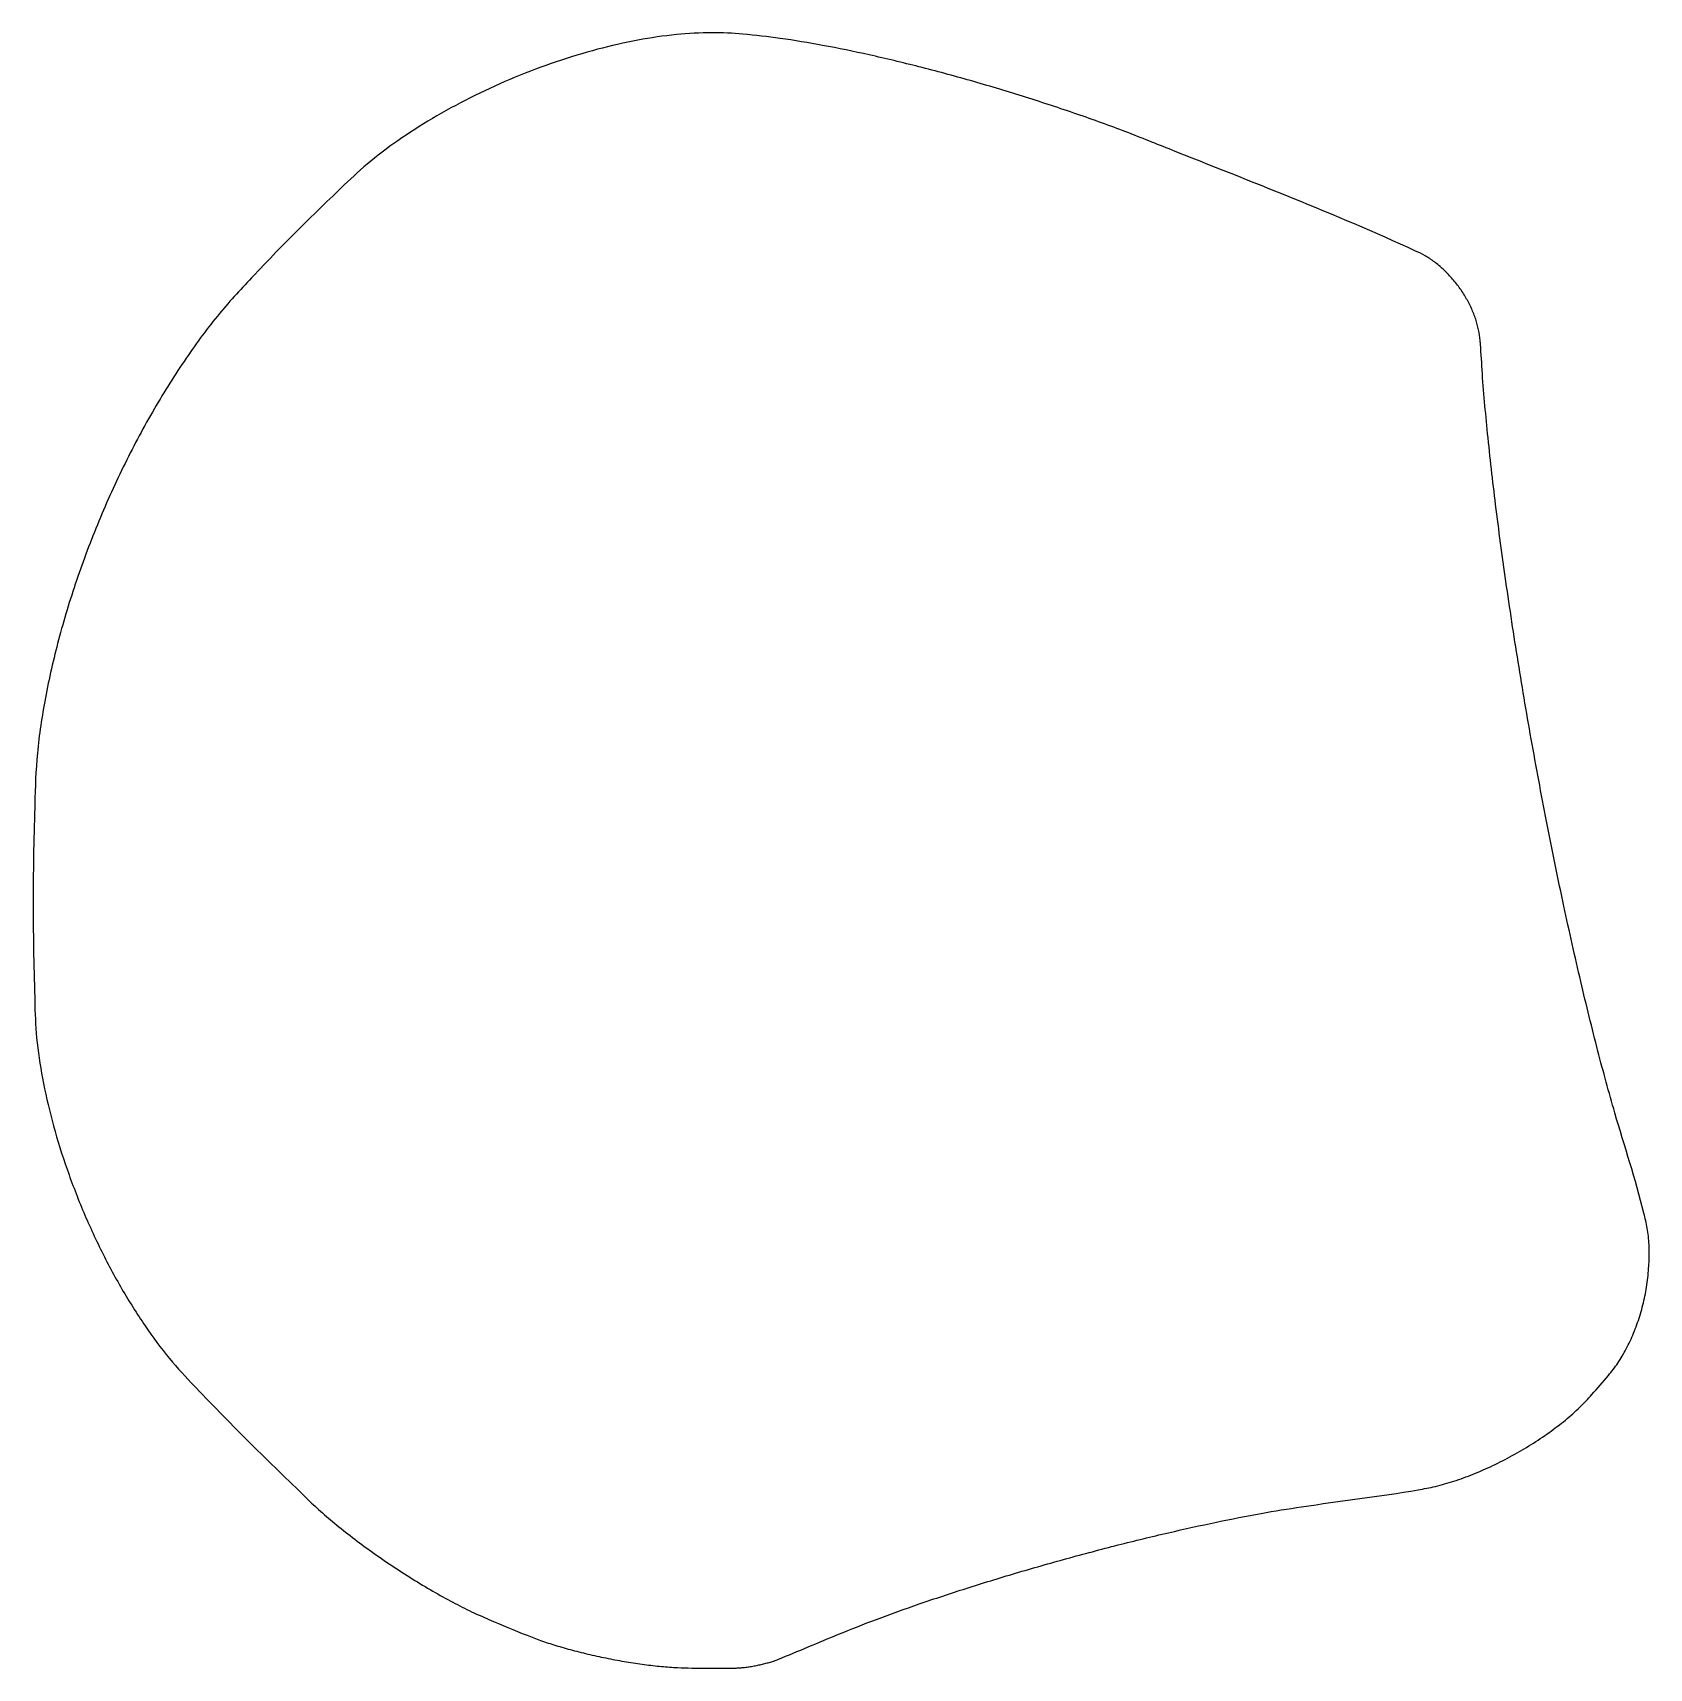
# Model space of a CAD drawing. Header units: millimetres. Extents: x 291.2 to 365.3, y -207.5 to -132.5.
import ezdxf

# ---------------------------------------------------------------- set-up
doc = ezdxf.new("R2010")
doc.units = ezdxf.units.MM
doc.layers.get('0').update_dxf_attribs({"linetype": 'CONTINUOUS'})

msp = doc.modelspace()

# ---------------------------------------------------------------- linework, layer by layer
msp.add_open_spline([(365.315, -188.844), (365.295, -189.072), (365.278, -189.383), (365.244, -189.67), (365.21, -189.962), (365.16, -190.23), (365.099, -190.501), (365.038, -190.772), (364.967, -191.047), (364.884, -191.317), (364.802, -191.582), (364.709, -191.842), (364.604, -192.097), (364.502, -192.343), (364.389, -192.586), (364.265, -192.822), (364.147, -193.047), (364.019, -193.266), (363.877, -193.475), (363.743, -193.67), (363.597, -193.856), (363.448, -194.04), (363.202, -194.34), (362.948, -194.632), (362.687, -194.919), (362.507, -195.117), (362.325, -195.314), (362.133, -195.501), (361.922, -195.706), (361.7, -195.899), (361.473, -196.086), (361.23, -196.285), (360.981, -196.476), (360.726, -196.659), (360.459, -196.85), (360.186, -197.033), (359.908, -197.207), (359.624, -197.385), (359.335, -197.555), (359.041, -197.716), (358.748, -197.877), (358.449, -198.029), (358.146, -198.173), (357.85, -198.313), (357.549, -198.445), (357.245, -198.567), (356.953, -198.684), (356.658, -198.791), (356.359, -198.888), (356.08, -198.98), (355.797, -199.063), (355.511, -199.129), (355.25, -199.191), (354.986, -199.238), (354.722, -199.284), (352.945, -199.591), (351.153, -199.796), (349.371, -200.065), (348.755, -200.157), (348.14, -200.257), (347.527, -200.367), (346.842, -200.49), (346.159, -200.625), (345.477, -200.767), (344.739, -200.921), (344.004, -201.084), (343.27, -201.254), (342.498, -201.433), (341.729, -201.621), (340.961, -201.816), (340.174, -202.017), (339.389, -202.225), (338.607, -202.44), (337.824, -202.656), (337.043, -202.879), (336.265, -203.11), (335.505, -203.335), (334.748, -203.568), (333.994, -203.809), (333.276, -204.038), (332.561, -204.275), (331.849, -204.521), (331.19, -204.748), (330.534, -204.982), (329.883, -205.227), (329.3, -205.446), (328.72, -205.674), (328.144, -205.911), (327.217, -206.291), (326.3, -206.693), (325.367, -207.061), (325.313, -207.083), (325.259, -207.104), (325.204, -207.123), (325.143, -207.145), (325.081, -207.165), (325.019, -207.184), (324.952, -207.205), (324.885, -207.224), (324.817, -207.242), (324.746, -207.261), (324.674, -207.279), (324.603, -207.295), (324.529, -207.312), (324.456, -207.328), (324.382, -207.343), (324.308, -207.358), (324.234, -207.371), (324.159, -207.384), (324.087, -207.396), (324.014, -207.407), (323.941, -207.416), (323.872, -207.425), (323.802, -207.433), (323.732, -207.44), (323.668, -207.446), (323.603, -207.452), (323.538, -207.455), (323.48, -207.458), (323.422, -207.459), (323.363, -207.46), (322.714, -207.471), (322.065, -207.47), (321.416, -207.46), (321.196, -207.456), (320.976, -207.452), (320.757, -207.441), (320.513, -207.429), (320.269, -207.41), (320.025, -207.386), (319.763, -207.361), (319.5, -207.331), (319.239, -207.296), (318.964, -207.26), (318.69, -207.218), (318.416, -207.173), (318.136, -207.126), (317.857, -207.075), (317.578, -207.02), (317.3, -206.964), (317.022, -206.905), (316.746, -206.841), (316.476, -206.778), (316.207, -206.711), (315.939, -206.64), (315.684, -206.572), (315.43, -206.499), (315.178, -206.422), (314.944, -206.351), (314.711, -206.275), (314.481, -206.193), (314.274, -206.119), (314.069, -206.039), (313.865, -205.958), (313.276, -205.724), (312.692, -205.482), (312.11, -205.231), (311.844, -205.116), (311.579, -205), (311.317, -204.876), (311.025, -204.738), (310.738, -204.591), (310.453, -204.44), (310.146, -204.276), (309.841, -204.107), (309.54, -203.933), (309.223, -203.75), (308.91, -203.561), (308.6, -203.367), (308.282, -203.169), (307.968, -202.966), (307.656, -202.758), (307.345, -202.55), (307.037, -202.337), (306.732, -202.119), (306.435, -201.907), (306.14, -201.69), (305.85, -201.467), (305.574, -201.255), (305.301, -201.039), (305.032, -200.817), (304.783, -200.612), (304.537, -200.403), (304.299, -200.186), (304.084, -199.992), (303.875, -199.791), (303.667, -199.589), (301.952, -197.934), (300.249, -196.267), (298.611, -194.534), (298.219, -194.118), (297.83, -193.699), (297.465, -193.26), (297.067, -192.781), (296.698, -192.277), (296.347, -191.762), (295.973, -191.213), (295.619, -190.651), (295.285, -190.077), (294.936, -189.479), (294.61, -188.868), (294.304, -188.247), (293.992, -187.614), (293.7, -186.97), (293.43, -186.317), (293.159, -185.664), (292.91, -185.003), (292.683, -184.334), (292.46, -183.678), (292.259, -183.015), (292.082, -182.346), (291.913, -181.704), (291.766, -181.057), (291.642, -180.404), (291.526, -179.791), (291.431, -179.174), (291.374, -178.554), (291.321, -177.986), (291.301, -177.414), (291.284, -176.843), (291.193, -173.845), (291.196, -170.849), (291.284, -167.852), (291.306, -167.068), (291.335, -166.284), (291.407, -165.504), (291.486, -164.654), (291.616, -163.808), (291.775, -162.968), (291.945, -162.073), (292.146, -161.184), (292.379, -160.304), (292.621, -159.386), (292.898, -158.477), (293.203, -157.578), (293.514, -156.661), (293.856, -155.753), (294.227, -154.858), (294.598, -153.963), (294.998, -153.08), (295.426, -152.211), (295.846, -151.359), (296.293, -150.521), (296.771, -149.701), (297.229, -148.914), (297.714, -148.143), (298.228, -147.39), (298.71, -146.684), (299.216, -145.994), (299.761, -145.336), (300.261, -144.734), (300.794, -144.158), (301.333, -143.589), (302.678, -142.169), (304.058, -140.786), (305.479, -139.443), (305.875, -139.069), (306.275, -138.698), (306.693, -138.351), (307.15, -137.971), (307.63, -137.62), (308.121, -137.285), (308.644, -136.928), (309.179, -136.591), (309.726, -136.273), (310.296, -135.941), (310.879, -135.63), (311.47, -135.338), (312.074, -135.041), (312.688, -134.763), (313.31, -134.505), (313.932, -134.247), (314.562, -134.01), (315.2, -133.793), (315.825, -133.581), (316.456, -133.39), (317.094, -133.221), (317.706, -133.059), (318.323, -132.918), (318.945, -132.802), (319.529, -132.693), (320.117, -132.605), (320.708, -132.546), (321.25, -132.491), (321.794, -132.459), (322.339, -132.46), (322.814, -132.46), (323.29, -132.486), (323.763, -132.525), (324.334, -132.573), (324.903, -132.641), (325.47, -132.721), (326.121, -132.813), (326.77, -132.921), (327.416, -133.041), (328.131, -133.173), (328.844, -133.32), (329.554, -133.478), (330.316, -133.647), (331.075, -133.829), (331.832, -134.021), (332.621, -134.222), (333.408, -134.434), (334.192, -134.657), (334.99, -134.884), (335.785, -135.121), (336.577, -135.37), (337.364, -135.617), (338.148, -135.875), (338.929, -136.143), (339.686, -136.402), (340.44, -136.671), (341.189, -136.956), (341.896, -137.225), (342.598, -137.509), (343.301, -137.79), (347.089, -139.305), (350.9, -140.759), (354.607, -142.473), (354.753, -142.54), (354.899, -142.608), (355.038, -142.687), (355.187, -142.77), (355.328, -142.866), (355.465, -142.969), (355.607, -143.076), (355.744, -143.19), (355.875, -143.311), (356.009, -143.436), (356.138, -143.568), (356.259, -143.706), (356.382, -143.846), (356.499, -143.992), (356.608, -144.143), (356.717, -144.294), (356.818, -144.451), (356.912, -144.612), (357.005, -144.771), (357.089, -144.934), (357.165, -145.101), (357.239, -145.263), (357.304, -145.429), (357.36, -145.598), (357.414, -145.76), (357.46, -145.925), (357.493, -146.092), (357.524, -146.249), (357.543, -146.409), (357.56, -146.569), (357.606, -147.018), (357.628, -147.469), (357.656, -147.92), (357.718, -148.895), (357.809, -149.869), (357.909, -150.841), (358.021, -151.93), (358.142, -153.017), (358.275, -154.102), (358.42, -155.277), (358.578, -156.451), (358.746, -157.623), (358.923, -158.855), (359.111, -160.086), (359.309, -161.316), (359.512, -162.576), (359.726, -163.834), (359.95, -165.09), (360.175, -166.347), (360.41, -167.601), (360.655, -168.854), (360.894, -170.076), (361.144, -171.295), (361.405, -172.513), (361.653, -173.671), (361.911, -174.826), (362.182, -175.979), (362.432, -177.043), (362.693, -178.105), (362.967, -179.165), (363.212, -180.111), (363.467, -181.056), (363.741, -181.993), (364.188, -183.525), (364.685, -185.036), (365.076, -186.596), (365.134, -186.827), (365.189, -187.059), (365.23, -187.288), (365.273, -187.534), (365.3, -187.777), (365.31, -188.044), (365.321, -188.324), (365.314, -188.631), (365.315, -188.844)], degree=3, knots=[0, 0, 0, 0, 0.829005, 0.829005, 0.829005, 1.67257, 1.67257, 1.67257, 2.516135, 2.516135, 2.516135, 3.345141, 3.345141, 3.345141, 4.14572, 4.14572, 4.14572, 4.905435, 4.905435, 4.905435, 5.614107, 5.614107, 5.614107, 6.776464, 6.776464, 6.776464, 7.580662, 7.580662, 7.580662, 8.462082, 8.462082, 8.462082, 9.404217, 9.404217, 9.404217, 10.388122, 10.388122, 10.388122, 11.393287, 11.393287, 11.393287, 12.398455, 12.398455, 12.398455, 13.382357, 13.382357, 13.382357, 14.324495, 14.324495, 14.324495, 15.205913, 15.205913, 15.205913, 16.010112, 16.010112, 16.010112, 21.418155, 21.418155, 21.418155, 23.286274, 23.286274, 23.286274, 25.375292, 25.375292, 25.375292, 27.635286, 27.635286, 27.635286, 30.011799, 30.011799, 30.011799, 32.447335, 32.447335, 32.447335, 34.882871, 34.882871, 34.882871, 37.259384, 37.259384, 37.259384, 39.519377, 39.519377, 39.519377, 41.608395, 41.608395, 41.608395, 43.47651, 43.47651, 43.47651, 46.482125, 46.482125, 46.482125, 46.656987, 46.656987, 46.656987, 46.851721, 46.851721, 46.851721, 47.061886, 47.061886, 47.061886, 47.282585, 47.282585, 47.282585, 47.508626, 47.508626, 47.508626, 47.734667, 47.734667, 47.734667, 47.955366, 47.955366, 47.955366, 48.16553, 48.16553, 48.16553, 48.360265, 48.360265, 48.360265, 48.535128, 48.535128, 48.535128, 50.482902, 50.482902, 50.482902, 51.141759, 51.141759, 51.141759, 51.875486, 51.875486, 51.875486, 52.667352, 52.667352, 52.667352, 53.49891, 53.49891, 53.49891, 54.350596, 54.350596, 54.350596, 55.202281, 55.202281, 55.202281, 56.033839, 56.033839, 56.033839, 56.825705, 56.825705, 56.825705, 57.559433, 57.559433, 57.559433, 58.21829, 58.21829, 58.21829, 60.117518, 60.117518, 60.117518, 60.986577, 60.986577, 60.986577, 61.954401, 61.954401, 61.954401, 62.998909, 62.998909, 62.998909, 64.095775, 64.095775, 64.095775, 65.219187, 65.219187, 65.219187, 66.342601, 66.342601, 66.342601, 67.439467, 67.439467, 67.439467, 68.483975, 68.483975, 68.483975, 69.451798, 69.451798, 69.451798, 70.320863, 70.320863, 70.320863, 77.470657, 77.470657, 77.470657, 79.184389, 79.184389, 79.184389, 81.053418, 81.053418, 81.053418, 83.045042, 83.045042, 83.045042, 85.121201, 85.121201, 85.121201, 87.240448, 87.240448, 87.240448, 89.359696, 89.359696, 89.359696, 91.435853, 91.435853, 91.435853, 93.427477, 93.427477, 93.427477, 95.296507, 95.296507, 95.296507, 97.010242, 97.010242, 97.010242, 106.001512, 106.001512, 106.001512, 108.351833, 108.351833, 108.351833, 110.915136, 110.915136, 110.915136, 113.646573, 113.646573, 113.646573, 116.493942, 116.493942, 116.493942, 119.40041, 119.40041, 119.40041, 122.306879, 122.306879, 122.306879, 125.154249, 125.154249, 125.154249, 127.885686, 127.885686, 127.885686, 130.448988, 130.448988, 130.448988, 132.799313, 132.799313, 132.799313, 138.662805, 138.662805, 138.662805, 140.295989, 140.295989, 140.295989, 142.077166, 142.077166, 142.077166, 143.975174, 143.975174, 143.975174, 145.953743, 145.953743, 145.953743, 147.973379, 147.973379, 147.973379, 149.993011, 149.993011, 149.993011, 151.971581, 151.971581, 151.971581, 153.869589, 153.869589, 153.869589, 155.650766, 155.650766, 155.650766, 157.283946, 157.283946, 157.283946, 158.710179, 158.710179, 158.710179, 160.427806, 160.427806, 160.427806, 162.40019, 162.40019, 162.40019, 164.582462, 164.582462, 164.582462, 166.923596, 166.923596, 166.923596, 169.368133, 169.368133, 169.368133, 171.857793, 171.857793, 171.857793, 174.333087, 174.333087, 174.333087, 176.734907, 176.734907, 176.734907, 179.006138, 179.006138, 179.006138, 191.24318, 191.24318, 191.24318, 191.724922, 191.724922, 191.724922, 192.235753, 192.235753, 192.235753, 192.770083, 192.770083, 192.770083, 193.320856, 193.320856, 193.320856, 193.880082, 193.880082, 193.880082, 194.439309, 194.439309, 194.439309, 194.990082, 194.990082, 194.990082, 195.524411, 195.524411, 195.524411, 196.035243, 196.035243, 196.035243, 196.516984, 196.516984, 196.516984, 197.871602, 197.871602, 197.871602, 200.803867, 200.803867, 200.803867, 204.085318, 204.085318, 204.085318, 207.636878, 207.636878, 207.636878, 211.372455, 211.372455, 211.372455, 215.201232, 215.201232, 215.201232, 219.030011, 219.030011, 219.030011, 222.765589, 222.765589, 222.765589, 226.317149, 226.317149, 226.317149, 229.598599, 229.598599, 229.598599, 232.530864, 232.530864, 232.530864, 237.323844, 237.323844, 237.323844, 238.032519, 238.032519, 238.032519, 238.792234, 238.792234, 238.792234, 239.592814, 239.592814, 239.592814, 239.592814])
msp.add_open_spline([(365.315, -188.844), (365.295, -189.072), (365.278, -189.383), (365.244, -189.67), (365.21, -189.962), (365.16, -190.23), (365.099, -190.501), (365.038, -190.772), (364.967, -191.047), (364.884, -191.317), (364.802, -191.582), (364.709, -191.842), (364.604, -192.097), (364.502, -192.343), (364.389, -192.586), (364.265, -192.822), (364.147, -193.047), (364.019, -193.266), (363.877, -193.475), (363.743, -193.67), (363.597, -193.856), (363.448, -194.04), (363.202, -194.34), (362.948, -194.632), (362.687, -194.919), (362.507, -195.117), (362.325, -195.314), (362.133, -195.501), (361.922, -195.706), (361.7, -195.899), (361.473, -196.086), (361.23, -196.285), (360.981, -196.476), (360.726, -196.659), (360.459, -196.85), (360.186, -197.033), (359.908, -197.207), (359.624, -197.385), (359.335, -197.555), (359.041, -197.716), (358.748, -197.877), (358.449, -198.029), (358.146, -198.173), (357.85, -198.313), (357.549, -198.445), (357.245, -198.567), (356.953, -198.684), (356.658, -198.791), (356.359, -198.888), (356.08, -198.98), (355.797, -199.063), (355.511, -199.129), (355.25, -199.191), (354.986, -199.238), (354.722, -199.284), (352.945, -199.591), (351.153, -199.796), (349.371, -200.065), (348.755, -200.157), (348.14, -200.257), (347.527, -200.367), (346.842, -200.49), (346.159, -200.625), (345.477, -200.767), (344.739, -200.921), (344.004, -201.084), (343.27, -201.254), (342.498, -201.433), (341.729, -201.621), (340.961, -201.816), (340.174, -202.017), (339.389, -202.225), (338.607, -202.44), (337.824, -202.656), (337.043, -202.879), (336.265, -203.11), (335.505, -203.335), (334.748, -203.568), (333.994, -203.809), (333.276, -204.038), (332.561, -204.275), (331.849, -204.521), (331.19, -204.748), (330.534, -204.982), (329.883, -205.227), (329.3, -205.446), (328.72, -205.674), (328.144, -205.911), (327.217, -206.291), (326.3, -206.693), (325.367, -207.061), (325.313, -207.083), (325.259, -207.104), (325.204, -207.123), (325.143, -207.145), (325.081, -207.165), (325.019, -207.184), (324.952, -207.205), (324.885, -207.224), (324.817, -207.242), (324.746, -207.261), (324.674, -207.279), (324.603, -207.295), (324.529, -207.312), (324.456, -207.328), (324.382, -207.343), (324.308, -207.358), (324.234, -207.371), (324.159, -207.384), (324.087, -207.396), (324.014, -207.407), (323.941, -207.416), (323.872, -207.425), (323.802, -207.433), (323.732, -207.44), (323.668, -207.446), (323.603, -207.452), (323.538, -207.455), (323.48, -207.458), (323.422, -207.459), (323.363, -207.46), (322.714, -207.471), (322.065, -207.47), (321.416, -207.46), (321.196, -207.456), (320.976, -207.452), (320.757, -207.441), (320.513, -207.429), (320.269, -207.41), (320.025, -207.386), (319.763, -207.361), (319.5, -207.331), (319.239, -207.296), (318.964, -207.26), (318.69, -207.218), (318.416, -207.173), (318.136, -207.126), (317.857, -207.075), (317.578, -207.02), (317.3, -206.964), (317.022, -206.905), (316.746, -206.841), (316.476, -206.778), (316.207, -206.711), (315.939, -206.64), (315.684, -206.572), (315.43, -206.499), (315.178, -206.422), (314.944, -206.351), (314.711, -206.275), (314.481, -206.193), (314.274, -206.119), (314.069, -206.039), (313.865, -205.958), (313.276, -205.724), (312.692, -205.482), (312.11, -205.231), (311.844, -205.116), (311.579, -205), (311.317, -204.876), (311.025, -204.738), (310.738, -204.591), (310.453, -204.44), (310.146, -204.276), (309.841, -204.107), (309.54, -203.933), (309.223, -203.75), (308.91, -203.561), (308.6, -203.367), (308.282, -203.169), (307.968, -202.966), (307.656, -202.758), (307.345, -202.55), (307.037, -202.337), (306.732, -202.119), (306.435, -201.907), (306.14, -201.69), (305.85, -201.467), (305.574, -201.255), (305.301, -201.039), (305.032, -200.817), (304.783, -200.612), (304.537, -200.403), (304.299, -200.186), (304.084, -199.992), (303.875, -199.791), (303.667, -199.589), (301.952, -197.934), (300.249, -196.267), (298.611, -194.534), (298.219, -194.118), (297.83, -193.699), (297.465, -193.26), (297.067, -192.781), (296.698, -192.277), (296.347, -191.762), (295.973, -191.213), (295.619, -190.651), (295.285, -190.077), (294.936, -189.479), (294.61, -188.868), (294.304, -188.247), (293.992, -187.614), (293.7, -186.97), (293.43, -186.317), (293.159, -185.664), (292.91, -185.003), (292.683, -184.334), (292.46, -183.678), (292.259, -183.015), (292.082, -182.346), (291.913, -181.704), (291.766, -181.057), (291.642, -180.404), (291.526, -179.791), (291.431, -179.174), (291.374, -178.554), (291.321, -177.986), (291.301, -177.414), (291.284, -176.843), (291.193, -173.845), (291.196, -170.849), (291.284, -167.852), (291.306, -167.068), (291.335, -166.284), (291.407, -165.504), (291.486, -164.654), (291.616, -163.808), (291.775, -162.968), (291.945, -162.073), (292.146, -161.184), (292.379, -160.304), (292.621, -159.386), (292.898, -158.477), (293.203, -157.578), (293.514, -156.661), (293.856, -155.753), (294.227, -154.858), (294.598, -153.963), (294.998, -153.08), (295.426, -152.211), (295.846, -151.359), (296.293, -150.521), (296.771, -149.701), (297.229, -148.914), (297.714, -148.143), (298.228, -147.39), (298.71, -146.684), (299.216, -145.994), (299.761, -145.336), (300.261, -144.734), (300.794, -144.158), (301.333, -143.589), (302.678, -142.169), (304.058, -140.786), (305.479, -139.443), (305.875, -139.069), (306.275, -138.698), (306.693, -138.351), (307.15, -137.971), (307.63, -137.62), (308.121, -137.285), (308.644, -136.928), (309.179, -136.591), (309.726, -136.273), (310.296, -135.941), (310.879, -135.63), (311.47, -135.338), (312.074, -135.041), (312.688, -134.763), (313.31, -134.505), (313.932, -134.247), (314.562, -134.01), (315.2, -133.793), (315.825, -133.581), (316.456, -133.39), (317.094, -133.221), (317.706, -133.059), (318.323, -132.918), (318.945, -132.802), (319.529, -132.693), (320.117, -132.605), (320.708, -132.546), (321.25, -132.491), (321.794, -132.459), (322.339, -132.46), (322.814, -132.46), (323.29, -132.486), (323.763, -132.525), (324.334, -132.573), (324.903, -132.641), (325.47, -132.721), (326.121, -132.813), (326.77, -132.921), (327.416, -133.041), (328.131, -133.173), (328.844, -133.32), (329.554, -133.478), (330.316, -133.647), (331.075, -133.829), (331.832, -134.021), (332.621, -134.222), (333.408, -134.434), (334.192, -134.657), (334.99, -134.884), (335.785, -135.121), (336.577, -135.37), (337.364, -135.617), (338.148, -135.875), (338.929, -136.143), (339.686, -136.402), (340.44, -136.671), (341.189, -136.956), (341.896, -137.225), (342.598, -137.509), (343.301, -137.79), (347.089, -139.305), (350.9, -140.759), (354.607, -142.473), (354.753, -142.54), (354.899, -142.608), (355.038, -142.687), (355.187, -142.77), (355.328, -142.866), (355.465, -142.969), (355.607, -143.076), (355.744, -143.19), (355.875, -143.311), (356.009, -143.436), (356.138, -143.568), (356.259, -143.706), (356.382, -143.846), (356.499, -143.992), (356.608, -144.143), (356.717, -144.294), (356.818, -144.451), (356.912, -144.612), (357.005, -144.771), (357.089, -144.934), (357.165, -145.101), (357.239, -145.263), (357.304, -145.429), (357.36, -145.598), (357.414, -145.76), (357.46, -145.925), (357.493, -146.092), (357.524, -146.249), (357.543, -146.409), (357.56, -146.569), (357.606, -147.018), (357.628, -147.469), (357.656, -147.92), (357.718, -148.895), (357.809, -149.869), (357.909, -150.841), (358.021, -151.93), (358.142, -153.017), (358.275, -154.102), (358.42, -155.277), (358.578, -156.451), (358.746, -157.623), (358.923, -158.855), (359.111, -160.086), (359.309, -161.316), (359.512, -162.576), (359.726, -163.834), (359.95, -165.09), (360.175, -166.347), (360.41, -167.601), (360.655, -168.854), (360.894, -170.076), (361.144, -171.295), (361.405, -172.513), (361.653, -173.671), (361.911, -174.826), (362.182, -175.979), (362.432, -177.043), (362.693, -178.105), (362.967, -179.165), (363.212, -180.111), (363.467, -181.056), (363.741, -181.993), (364.188, -183.525), (364.685, -185.036), (365.076, -186.596), (365.134, -186.827), (365.189, -187.059), (365.23, -187.288), (365.273, -187.534), (365.3, -187.777), (365.31, -188.044), (365.321, -188.324), (365.314, -188.631), (365.315, -188.844)], degree=3, knots=[0, 0, 0, 0, 0.829005, 0.829005, 0.829005, 1.67257, 1.67257, 1.67257, 2.516135, 2.516135, 2.516135, 3.345141, 3.345141, 3.345141, 4.14572, 4.14572, 4.14572, 4.905435, 4.905435, 4.905435, 5.614107, 5.614107, 5.614107, 6.776464, 6.776464, 6.776464, 7.580662, 7.580662, 7.580662, 8.462082, 8.462082, 8.462082, 9.404217, 9.404217, 9.404217, 10.388122, 10.388122, 10.388122, 11.393287, 11.393287, 11.393287, 12.398455, 12.398455, 12.398455, 13.382357, 13.382357, 13.382357, 14.324495, 14.324495, 14.324495, 15.205913, 15.205913, 15.205913, 16.010112, 16.010112, 16.010112, 21.418155, 21.418155, 21.418155, 23.286274, 23.286274, 23.286274, 25.375292, 25.375292, 25.375292, 27.635286, 27.635286, 27.635286, 30.011799, 30.011799, 30.011799, 32.447335, 32.447335, 32.447335, 34.882871, 34.882871, 34.882871, 37.259384, 37.259384, 37.259384, 39.519377, 39.519377, 39.519377, 41.608395, 41.608395, 41.608395, 43.47651, 43.47651, 43.47651, 46.482125, 46.482125, 46.482125, 46.656987, 46.656987, 46.656987, 46.851721, 46.851721, 46.851721, 47.061886, 47.061886, 47.061886, 47.282585, 47.282585, 47.282585, 47.508626, 47.508626, 47.508626, 47.734667, 47.734667, 47.734667, 47.955366, 47.955366, 47.955366, 48.16553, 48.16553, 48.16553, 48.360265, 48.360265, 48.360265, 48.535128, 48.535128, 48.535128, 50.482902, 50.482902, 50.482902, 51.141759, 51.141759, 51.141759, 51.875486, 51.875486, 51.875486, 52.667352, 52.667352, 52.667352, 53.49891, 53.49891, 53.49891, 54.350596, 54.350596, 54.350596, 55.202281, 55.202281, 55.202281, 56.033839, 56.033839, 56.033839, 56.825705, 56.825705, 56.825705, 57.559433, 57.559433, 57.559433, 58.21829, 58.21829, 58.21829, 60.117518, 60.117518, 60.117518, 60.986577, 60.986577, 60.986577, 61.954401, 61.954401, 61.954401, 62.998909, 62.998909, 62.998909, 64.095775, 64.095775, 64.095775, 65.219187, 65.219187, 65.219187, 66.342601, 66.342601, 66.342601, 67.439467, 67.439467, 67.439467, 68.483975, 68.483975, 68.483975, 69.451798, 69.451798, 69.451798, 70.320863, 70.320863, 70.320863, 77.470657, 77.470657, 77.470657, 79.184389, 79.184389, 79.184389, 81.053418, 81.053418, 81.053418, 83.045042, 83.045042, 83.045042, 85.121201, 85.121201, 85.121201, 87.240448, 87.240448, 87.240448, 89.359696, 89.359696, 89.359696, 91.435853, 91.435853, 91.435853, 93.427477, 93.427477, 93.427477, 95.296507, 95.296507, 95.296507, 97.010242, 97.010242, 97.010242, 106.001512, 106.001512, 106.001512, 108.351833, 108.351833, 108.351833, 110.915136, 110.915136, 110.915136, 113.646573, 113.646573, 113.646573, 116.493942, 116.493942, 116.493942, 119.40041, 119.40041, 119.40041, 122.306879, 122.306879, 122.306879, 125.154249, 125.154249, 125.154249, 127.885686, 127.885686, 127.885686, 130.448988, 130.448988, 130.448988, 132.799313, 132.799313, 132.799313, 138.662805, 138.662805, 138.662805, 140.295989, 140.295989, 140.295989, 142.077166, 142.077166, 142.077166, 143.975174, 143.975174, 143.975174, 145.953743, 145.953743, 145.953743, 147.973379, 147.973379, 147.973379, 149.993011, 149.993011, 149.993011, 151.971581, 151.971581, 151.971581, 153.869589, 153.869589, 153.869589, 155.650766, 155.650766, 155.650766, 157.283946, 157.283946, 157.283946, 158.710179, 158.710179, 158.710179, 160.427806, 160.427806, 160.427806, 162.40019, 162.40019, 162.40019, 164.582462, 164.582462, 164.582462, 166.923596, 166.923596, 166.923596, 169.368133, 169.368133, 169.368133, 171.857793, 171.857793, 171.857793, 174.333087, 174.333087, 174.333087, 176.734907, 176.734907, 176.734907, 179.006138, 179.006138, 179.006138, 191.24318, 191.24318, 191.24318, 191.724922, 191.724922, 191.724922, 192.235753, 192.235753, 192.235753, 192.770083, 192.770083, 192.770083, 193.320856, 193.320856, 193.320856, 193.880082, 193.880082, 193.880082, 194.439309, 194.439309, 194.439309, 194.990082, 194.990082, 194.990082, 195.524411, 195.524411, 195.524411, 196.035243, 196.035243, 196.035243, 196.516984, 196.516984, 196.516984, 197.871602, 197.871602, 197.871602, 200.803867, 200.803867, 200.803867, 204.085318, 204.085318, 204.085318, 207.636878, 207.636878, 207.636878, 211.372455, 211.372455, 211.372455, 215.201232, 215.201232, 215.201232, 219.030011, 219.030011, 219.030011, 222.765589, 222.765589, 222.765589, 226.317149, 226.317149, 226.317149, 229.598599, 229.598599, 229.598599, 232.530864, 232.530864, 232.530864, 237.323844, 237.323844, 237.323844, 238.032519, 238.032519, 238.032519, 238.792234, 238.792234, 238.792234, 239.592814, 239.592814, 239.592814, 239.592814])

doc.saveas('drawing.dxf')
